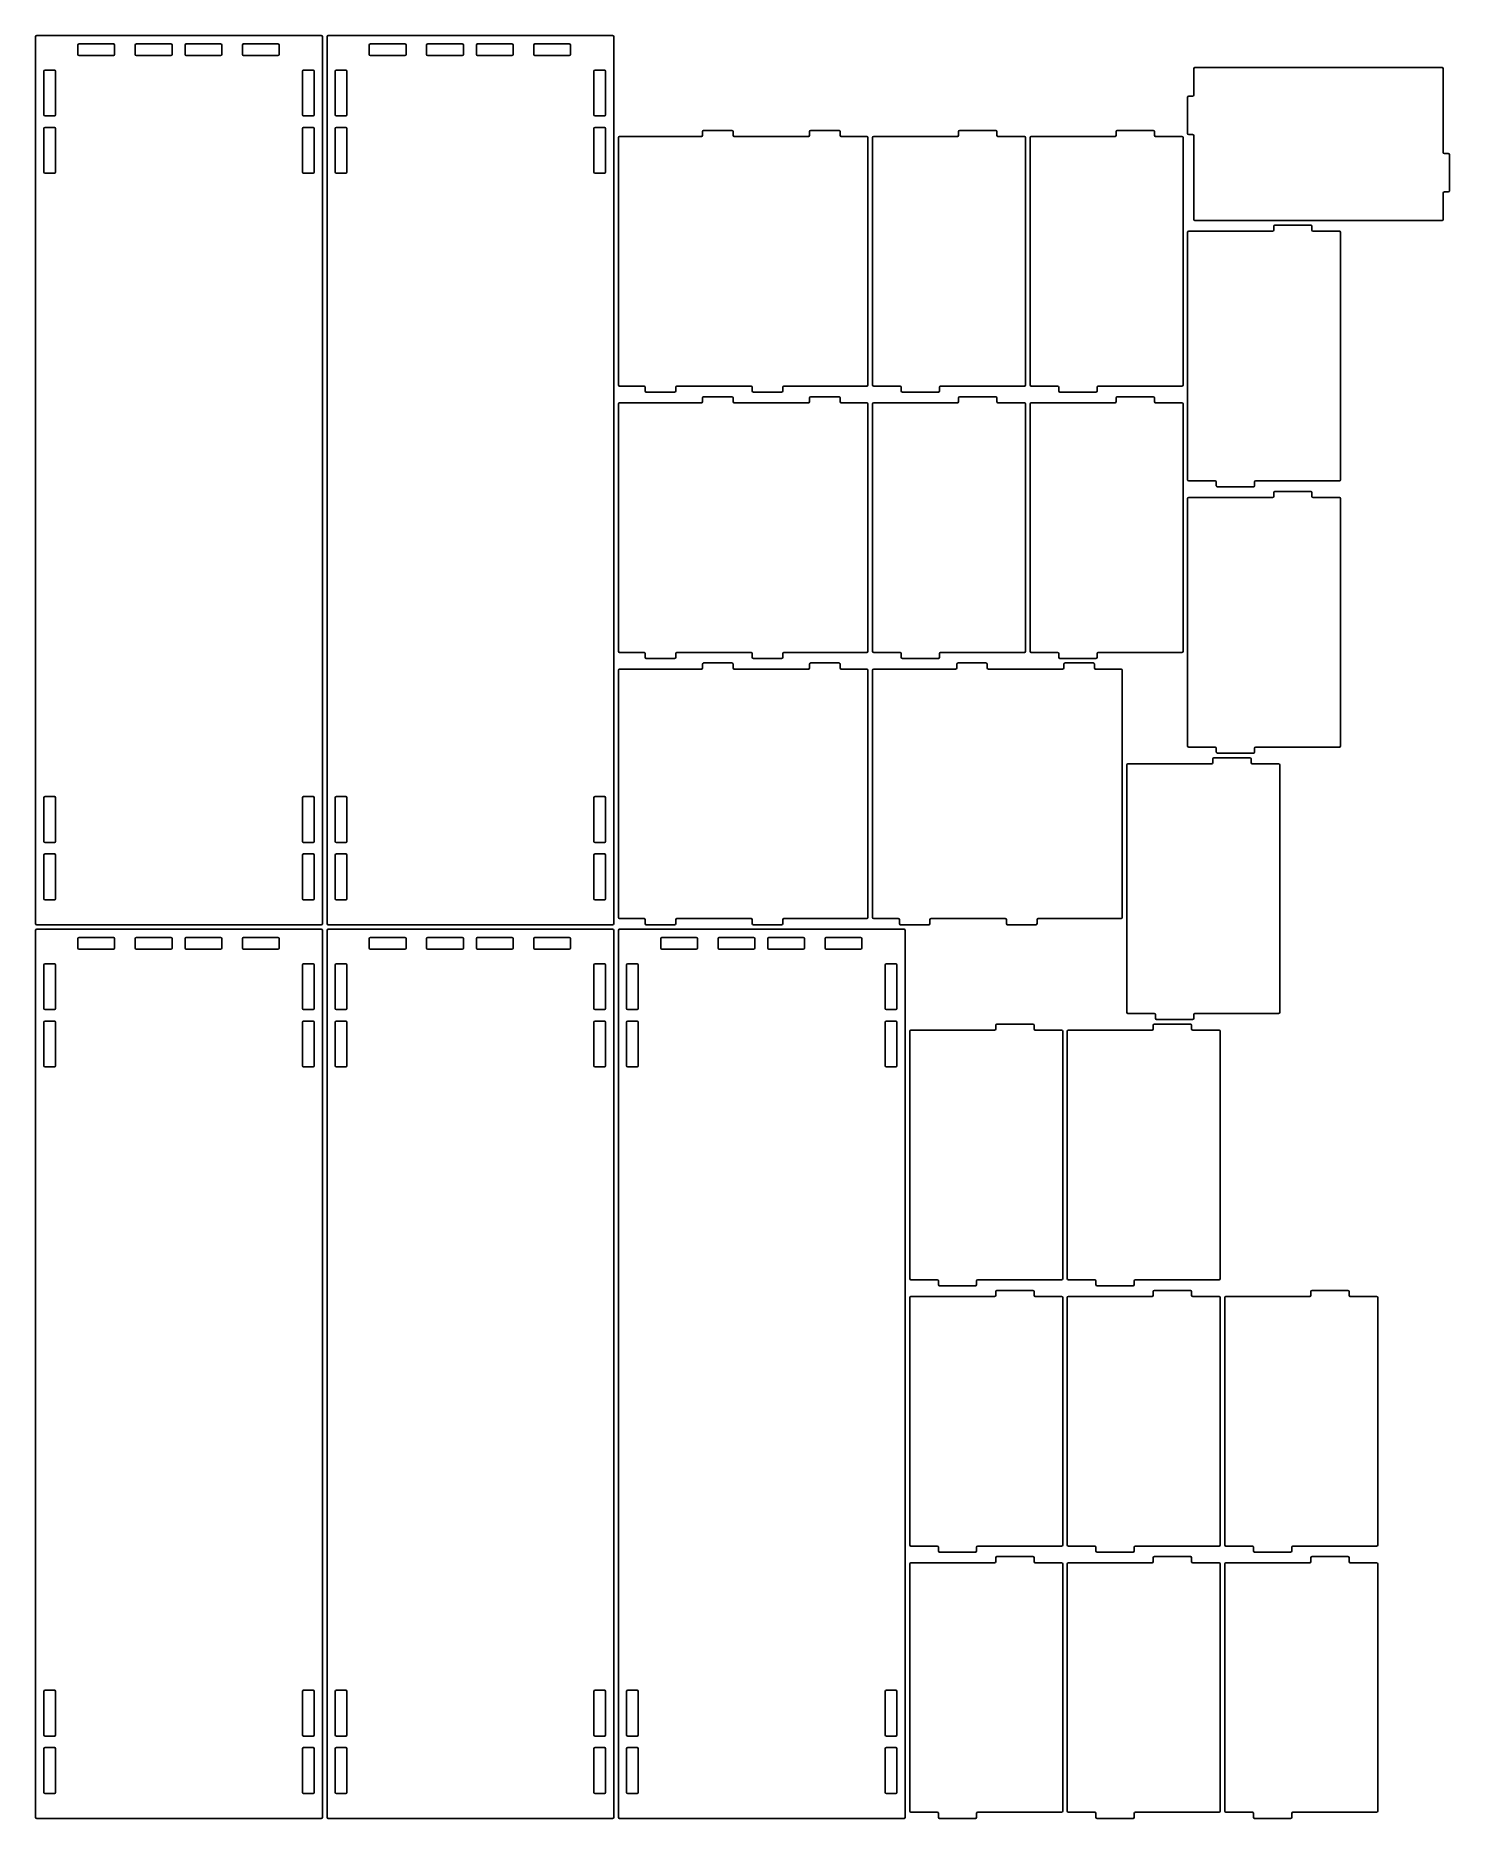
# Model space of a CAD drawing. Header units: inches. Extents: x 0.2 to 18.7, y 0.2 to 23.6.
import ezdxf

# ---------------------------------------------------------------- set-up
doc = ezdxf.new("R2010")
doc.units = ezdxf.units.IN
doc.header["$MEASUREMENT"] = 0

msp = doc.modelspace()

# ---------------------------------------------------------------- linework, layer by layer
for p, q in [((0.25, 23.545), (0.25, 11.95)), ((3.985, 23.56), (0.265, 23.56)), ((4, 11.95), (4, 23.545)), ((4.06, 23.545), (4.06, 11.95)), ((7.795, 23.56), (4.075, 23.56)), ((7.81, 11.95), (7.81, 23.545)), ((0.803, 23.4375), (0.803, 23.3145)), ((1.268, 23.4525), (0.818, 23.4525)), ((1.283, 23.3145), (1.283, 23.4375)), ((1.553, 23.4375), (1.553, 23.3145)), ((2.018, 23.4525), (1.568, 23.4525)), ((2.033, 23.3145), (2.033, 23.4375)), ((2.203, 23.4375), (2.203, 23.3145)), ((2.668, 23.4525), (2.218, 23.4525)), ((2.683, 23.3145), (2.683, 23.4375)), ((2.953, 23.4375), (2.953, 23.3145)), ((3.418, 23.4525), (2.968, 23.4525)), ((3.433, 23.3145), (3.433, 23.4375)), ((4.613, 23.4375), (4.613, 23.3145)), ((5.078, 23.4525), (4.628, 23.4525)), ((5.093, 23.3145), (5.093, 23.4375)), ((5.363, 23.4375), (5.363, 23.3145)), ((5.828, 23.4525), (5.378, 23.4525)), ((5.843, 23.3145), (5.843, 23.4375)), ((6.013, 23.4375), (6.013, 23.3145)), ((6.478, 23.4525), (6.028, 23.4525)), ((6.493, 23.3145), (6.493, 23.4375)), ((6.763, 23.4375), (6.763, 23.3145)), ((7.228, 23.4525), (6.778, 23.4525)), ((7.243, 23.3145), (7.243, 23.4375)), ((0.3575, 23.095), (0.3575, 22.525)), ((0.4955, 23.11), (0.3725, 23.11)), ((0.5105, 22.525), (0.5105, 23.095)), ((0.818, 23.2995), (1.268, 23.2995)), ((1.568, 23.2995), (2.018, 23.2995)), ((2.218, 23.2995), (2.668, 23.2995)), ((2.968, 23.2995), (3.418, 23.2995)), ((3.7395, 23.095), (3.7395, 22.525)), ((3.8775, 23.11), (3.7545, 23.11)), ((3.8925, 22.525), (3.8925, 23.095)), ((4.1675, 23.095), (4.1675, 22.525)), ((4.3055, 23.11), (4.1825, 23.11)), ((4.3205, 22.525), (4.3205, 23.095)), ((4.628, 23.2995), (5.078, 23.2995)), ((5.378, 23.2995), (5.828, 23.2995)), ((6.028, 23.2995), (6.478, 23.2995)), ((6.778, 23.2995), (7.228, 23.2995)), ((7.5495, 23.095), (7.5495, 22.525)), ((7.6875, 23.11), (7.5645, 23.11)), ((7.7025, 22.525), (7.7025, 23.095)), ((15.393, 23.127), (15.393, 22.782)), ((18.642, 23.142), (15.408, 23.142)), ((18.657, 22.032), (18.657, 23.127)), ((15.314, 22.752), (15.314, 22.282)), ((15.378, 22.767), (15.329, 22.767)), ((0.3725, 22.51), (0.4955, 22.51)), ((3.7545, 22.51), (3.8775, 22.51)), ((4.1825, 22.51), (4.3055, 22.51)), ((7.5645, 22.51), (7.6875, 22.51)), ((0.3575, 22.345), (0.3575, 21.775)), ((0.4955, 22.36), (0.3725, 22.36)), ((0.5105, 21.775), (0.5105, 22.345)), ((3.7395, 22.345), (3.7395, 21.775)), ((3.8775, 22.36), (3.7545, 22.36)), ((3.8925, 21.775), (3.8925, 22.345)), ((4.1675, 22.345), (4.1675, 21.775)), ((4.3055, 22.36), (4.1825, 22.36)), ((4.3205, 21.775), (4.3205, 22.345)), ((7.5495, 22.345), (7.5495, 21.775)), ((7.6875, 22.36), (7.5645, 22.36)), ((7.7025, 21.775), (7.7025, 22.345)), ((7.87, 22.227), (7.87, 18.993)), ((8.955, 22.242), (7.885, 22.242)), ((8.97, 22.306), (8.97, 22.257)), ((9.355, 22.321), (8.985, 22.321)), ((9.37, 22.257), (9.37, 22.306)), ((10.355, 22.242), (9.385, 22.242)), ((10.37, 22.306), (10.37, 22.257)), ((10.755, 22.321), (10.385, 22.321)), ((10.77, 22.257), (10.77, 22.306)), ((11.119, 22.242), (10.785, 22.242)), ((11.134, 18.993), (11.134, 22.227)), ((11.194, 22.227), (11.194, 18.993)), ((12.304, 22.242), (11.209, 22.242)), ((12.319, 22.306), (12.319, 22.257)), ((12.804, 22.321), (12.334, 22.321)), ((12.819, 22.257), (12.819, 22.306)), ((13.179, 22.242), (12.834, 22.242)), ((13.194, 18.993), (13.194, 22.227)), ((13.254, 22.227), (13.254, 18.993)), ((14.364, 22.242), (13.269, 22.242)), ((14.379, 22.306), (14.379, 22.257)), ((14.864, 22.321), (14.394, 22.321)), ((14.879, 22.257), (14.879, 22.306)), ((15.239, 22.242), (14.894, 22.242)), ((15.254, 18.993), (15.254, 22.227)), ((15.329, 22.267), (15.378, 22.267)), ((15.393, 22.252), (15.393, 21.157)), ((18.721, 22.017), (18.672, 22.017)), ((18.736, 21.532), (18.736, 22.002)), ((0.3725, 21.76), (0.4955, 21.76)), ((3.7545, 21.76), (3.8775, 21.76)), ((4.1825, 21.76), (4.3055, 21.76)), ((7.5645, 21.76), (7.6875, 21.76)), ((18.657, 21.157), (18.657, 21.502)), ((18.672, 21.517), (18.721, 21.517)), ((15.314, 20.988), (15.314, 17.754)), ((16.424, 21.003), (15.329, 21.003)), ((15.408, 21.142), (18.642, 21.142)), ((16.439, 21.067), (16.439, 21.018)), ((16.924, 21.082), (16.454, 21.082)), ((16.939, 21.018), (16.939, 21.067)), ((17.299, 21.003), (16.954, 21.003)), ((17.314, 17.754), (17.314, 20.988)), ((7.885, 18.978), (8.205, 18.978)), ((8.22, 18.963), (8.22, 18.914)), ((8.235, 18.899), (8.605, 18.899)), ((8.62, 18.914), (8.62, 18.963)), ((8.635, 18.978), (9.605, 18.978)), ((9.62, 18.963), (9.62, 18.914)), ((9.635, 18.899), (10.005, 18.899)), ((10.02, 18.914), (10.02, 18.963)), ((10.035, 18.978), (11.119, 18.978)), ((11.209, 18.978), (11.554, 18.978)), ((11.569, 18.963), (11.569, 18.914)), ((11.584, 18.899), (12.054, 18.899)), ((12.069, 18.914), (12.069, 18.963)), ((12.084, 18.978), (13.179, 18.978)), ((13.269, 18.978), (13.614, 18.978)), ((13.629, 18.963), (13.629, 18.914)), ((13.644, 18.899), (14.114, 18.899)), ((14.129, 18.914), (14.129, 18.963)), ((14.144, 18.978), (15.239, 18.978)), ((7.87, 18.745), (7.87, 15.511)), ((8.955, 18.76), (7.885, 18.76)), ((8.97, 18.824), (8.97, 18.775)), ((9.355, 18.839), (8.985, 18.839)), ((9.37, 18.775), (9.37, 18.824)), ((10.355, 18.76), (9.385, 18.76)), ((10.37, 18.824), (10.37, 18.775)), ((10.755, 18.839), (10.385, 18.839)), ((10.77, 18.775), (10.77, 18.824)), ((11.119, 18.76), (10.785, 18.76)), ((11.134, 15.511), (11.134, 18.745)), ((11.194, 18.745), (11.194, 15.511)), ((12.304, 18.76), (11.209, 18.76)), ((12.319, 18.824), (12.319, 18.775)), ((12.804, 18.839), (12.334, 18.839)), ((12.819, 18.775), (12.819, 18.824)), ((13.179, 18.76), (12.834, 18.76)), ((13.194, 15.511), (13.194, 18.745)), ((13.254, 18.745), (13.254, 15.511)), ((14.364, 18.76), (13.269, 18.76)), ((14.379, 18.824), (14.379, 18.775)), ((14.864, 18.839), (14.394, 18.839)), ((14.879, 18.775), (14.879, 18.824)), ((15.239, 18.76), (14.894, 18.76)), ((15.254, 15.511), (15.254, 18.745)), ((15.329, 17.739), (15.674, 17.739)), ((15.689, 17.724), (15.689, 17.675)), ((16.189, 17.675), (16.189, 17.724)), ((16.204, 17.739), (17.299, 17.739)), ((15.314, 17.506), (15.314, 14.272)), ((16.424, 17.521), (15.329, 17.521)), ((15.704, 17.66), (16.174, 17.66)), ((16.439, 17.585), (16.439, 17.536)), ((16.924, 17.6), (16.454, 17.6)), ((16.939, 17.536), (16.939, 17.585)), ((17.299, 17.521), (16.954, 17.521)), ((17.314, 14.272), (17.314, 17.506)), ((7.885, 15.496), (8.205, 15.496)), ((8.22, 15.481), (8.22, 15.432)), ((8.235, 15.417), (8.605, 15.417)), ((8.62, 15.432), (8.62, 15.481)), ((8.635, 15.496), (9.605, 15.496)), ((9.62, 15.481), (9.62, 15.432)), ((9.635, 15.417), (10.005, 15.417)), ((10.02, 15.432), (10.02, 15.481)), ((10.035, 15.496), (11.119, 15.496)), ((11.209, 15.496), (11.554, 15.496)), ((11.569, 15.481), (11.569, 15.432)), ((11.584, 15.417), (12.054, 15.417)), ((12.069, 15.432), (12.069, 15.481)), ((12.084, 15.496), (13.179, 15.496)), ((13.269, 15.496), (13.614, 15.496)), ((13.629, 15.481), (13.629, 15.432)), ((13.644, 15.417), (14.114, 15.417)), ((14.129, 15.432), (14.129, 15.481)), ((14.144, 15.496), (15.239, 15.496)), ((7.87, 15.263), (7.87, 12.029)), ((8.955, 15.278), (7.885, 15.278)), ((8.97, 15.342), (8.97, 15.293)), ((9.355, 15.357), (8.985, 15.357)), ((9.37, 15.293), (9.37, 15.342)), ((10.355, 15.278), (9.385, 15.278)), ((10.37, 15.342), (10.37, 15.293)), ((10.755, 15.357), (10.385, 15.357)), ((10.77, 15.293), (10.77, 15.342)), ((11.119, 15.278), (10.785, 15.278)), ((11.134, 12.029), (11.134, 15.263)), ((11.194, 15.263), (11.194, 12.029)), ((12.279, 15.278), (11.209, 15.278)), ((12.294, 15.342), (12.294, 15.293)), ((12.679, 15.357), (12.309, 15.357)), ((12.694, 15.293), (12.694, 15.342)), ((13.679, 15.278), (12.709, 15.278)), ((13.694, 15.342), (13.694, 15.293)), ((14.079, 15.357), (13.709, 15.357)), ((14.094, 15.293), (14.094, 15.342)), ((14.443, 15.278), (14.109, 15.278)), ((14.458, 12.029), (14.458, 15.263)), ((15.329, 14.257), (15.674, 14.257)), ((15.689, 14.242), (15.689, 14.193)), ((16.189, 14.193), (16.189, 14.242)), ((16.204, 14.257), (17.299, 14.257)), ((14.518, 14.024), (14.518, 10.79)), ((15.628, 14.039), (14.533, 14.039)), ((15.643, 14.103), (15.643, 14.054)), ((16.128, 14.118), (15.658, 14.118)), ((15.704, 14.178), (16.174, 14.178)), ((16.143, 14.054), (16.143, 14.103)), ((16.503, 14.039), (16.158, 14.039)), ((16.518, 10.79), (16.518, 14.024)), ((0.3575, 13.595), (0.3575, 13.025)), ((0.4955, 13.61), (0.3725, 13.61)), ((0.5105, 13.025), (0.5105, 13.595)), ((3.7395, 13.595), (3.7395, 13.025)), ((3.8775, 13.61), (3.7545, 13.61)), ((3.8925, 13.025), (3.8925, 13.595)), ((4.1675, 13.595), (4.1675, 13.025)), ((4.3055, 13.61), (4.1825, 13.61)), ((4.3205, 13.025), (4.3205, 13.595)), ((7.5495, 13.595), (7.5495, 13.025)), ((7.6875, 13.61), (7.5645, 13.61)), ((7.7025, 13.025), (7.7025, 13.595)), ((0.3575, 12.845), (0.3575, 12.275)), ((0.3725, 13.01), (0.4955, 13.01)), ((0.4955, 12.86), (0.3725, 12.86)), ((0.5105, 12.275), (0.5105, 12.845)), ((3.7395, 12.845), (3.7395, 12.275)), ((3.7545, 13.01), (3.8775, 13.01)), ((3.8775, 12.86), (3.7545, 12.86)), ((3.8925, 12.275), (3.8925, 12.845)), ((4.1675, 12.845), (4.1675, 12.275)), ((4.1825, 13.01), (4.3055, 13.01)), ((4.3055, 12.86), (4.1825, 12.86)), ((4.3205, 12.275), (4.3205, 12.845)), ((7.5495, 12.845), (7.5495, 12.275)), ((7.5645, 13.01), (7.6875, 13.01)), ((7.6875, 12.86), (7.5645, 12.86)), ((7.7025, 12.275), (7.7025, 12.845)), ((0.3725, 12.26), (0.4955, 12.26)), ((3.7545, 12.26), (3.8775, 12.26)), ((4.1825, 12.26), (4.3055, 12.26)), ((7.5645, 12.26), (7.6875, 12.26)), ((0.265, 11.935), (3.985, 11.935)), ((4.075, 11.935), (7.795, 11.935)), ((7.885, 12.014), (8.205, 12.014)), ((8.22, 11.999), (8.22, 11.95)), ((8.235, 11.935), (8.605, 11.935)), ((8.62, 11.95), (8.62, 11.999)), ((8.635, 12.014), (9.605, 12.014)), ((9.62, 11.999), (9.62, 11.95)), ((9.635, 11.935), (10.005, 11.935)), ((10.02, 11.95), (10.02, 11.999)), ((10.035, 12.014), (11.119, 12.014)), ((11.209, 12.014), (11.529, 12.014)), ((11.544, 11.999), (11.544, 11.95)), ((11.559, 11.935), (11.929, 11.935)), ((11.944, 11.95), (11.944, 11.999)), ((11.959, 12.014), (12.929, 12.014)), ((12.944, 11.999), (12.944, 11.95)), ((12.959, 11.935), (13.329, 11.935)), ((13.344, 11.95), (13.344, 11.999)), ((13.359, 12.014), (14.443, 12.014)), ((0.25, 11.86), (0.25, 0.265)), ((3.985, 11.875), (0.265, 11.875)), ((0.803, 11.7525), (0.803, 11.6295)), ((1.268, 11.7675), (0.818, 11.7675)), ((1.283, 11.6295), (1.283, 11.7525)), ((1.553, 11.7525), (1.553, 11.6295)), ((2.018, 11.7675), (1.568, 11.7675)), ((2.033, 11.6295), (2.033, 11.7525)), ((2.203, 11.7525), (2.203, 11.6295)), ((2.668, 11.7675), (2.218, 11.7675)), ((2.683, 11.6295), (2.683, 11.7525)), ((2.953, 11.7525), (2.953, 11.6295)), ((3.418, 11.7675), (2.968, 11.7675)), ((3.433, 11.6295), (3.433, 11.7525)), ((4, 0.265), (4, 11.86)), ((4.06, 11.86), (4.06, 0.265)), ((7.795, 11.875), (4.075, 11.875)), ((4.613, 11.7525), (4.613, 11.6295)), ((5.078, 11.7675), (4.628, 11.7675)), ((5.093, 11.6295), (5.093, 11.7525)), ((5.363, 11.7525), (5.363, 11.6295)), ((5.828, 11.7675), (5.378, 11.7675)), ((5.843, 11.6295), (5.843, 11.7525)), ((6.013, 11.7525), (6.013, 11.6295)), ((6.478, 11.7675), (6.028, 11.7675)), ((6.493, 11.6295), (6.493, 11.7525)), ((6.763, 11.7525), (6.763, 11.6295)), ((7.228, 11.7675), (6.778, 11.7675)), ((7.243, 11.6295), (7.243, 11.7525)), ((7.81, 0.265), (7.81, 11.86)), ((7.87, 11.86), (7.87, 0.265)), ((11.605, 11.875), (7.885, 11.875)), ((8.423, 11.7525), (8.423, 11.6295)), ((8.888, 11.7675), (8.438, 11.7675)), ((8.903, 11.6295), (8.903, 11.7525)), ((9.173, 11.7525), (9.173, 11.6295)), ((9.638, 11.7675), (9.188, 11.7675)), ((9.653, 11.6295), (9.653, 11.7525)), ((9.823, 11.7525), (9.823, 11.6295)), ((10.288, 11.7675), (9.838, 11.7675)), ((10.303, 11.6295), (10.303, 11.7525)), ((10.573, 11.7525), (10.573, 11.6295)), ((11.038, 11.7675), (10.588, 11.7675)), ((11.053, 11.6295), (11.053, 11.7525)), ((11.62, 0.265), (11.62, 11.86)), ((0.4955, 11.425), (0.3725, 11.425)), ((0.818, 11.6145), (1.268, 11.6145)), ((1.568, 11.6145), (2.018, 11.6145)), ((2.218, 11.6145), (2.668, 11.6145)), ((2.968, 11.6145), (3.418, 11.6145)), ((3.8775, 11.425), (3.7545, 11.425)), ((4.3055, 11.425), (4.1825, 11.425)), ((4.628, 11.6145), (5.078, 11.6145)), ((5.378, 11.6145), (5.828, 11.6145)), ((6.028, 11.6145), (6.478, 11.6145)), ((6.778, 11.6145), (7.228, 11.6145)), ((7.6875, 11.425), (7.5645, 11.425)), ((8.1155, 11.425), (7.9925, 11.425)), ((8.438, 11.6145), (8.888, 11.6145)), ((9.188, 11.6145), (9.638, 11.6145)), ((9.838, 11.6145), (10.288, 11.6145)), ((10.588, 11.6145), (11.038, 11.6145)), ((11.4975, 11.425), (11.3745, 11.425)), ((0.3575, 11.41), (0.3575, 10.84)), ((0.5105, 10.84), (0.5105, 11.41)), ((3.7395, 11.41), (3.7395, 10.84)), ((3.8925, 10.84), (3.8925, 11.41)), ((4.1675, 11.41), (4.1675, 10.84)), ((4.3205, 10.84), (4.3205, 11.41)), ((7.5495, 11.41), (7.5495, 10.84)), ((7.7025, 10.84), (7.7025, 11.41)), ((7.9775, 11.41), (7.9775, 10.84)), ((8.1305, 10.84), (8.1305, 11.41)), ((11.3595, 11.41), (11.3595, 10.84)), ((11.5125, 10.84), (11.5125, 11.41)), ((0.3725, 10.825), (0.4955, 10.825)), ((3.7545, 10.825), (3.8775, 10.825)), ((4.1825, 10.825), (4.3055, 10.825)), ((7.5645, 10.825), (7.6875, 10.825)), ((7.9925, 10.825), (8.1155, 10.825)), ((11.3745, 10.825), (11.4975, 10.825)), ((14.533, 10.775), (14.878, 10.775)), ((14.893, 10.76), (14.893, 10.711)), ((15.393, 10.711), (15.393, 10.76)), ((15.408, 10.775), (16.503, 10.775)), ((0.3575, 10.66), (0.3575, 10.09)), ((0.4955, 10.675), (0.3725, 10.675)), ((0.5105, 10.09), (0.5105, 10.66)), ((3.7395, 10.66), (3.7395, 10.09)), ((3.8775, 10.675), (3.7545, 10.675)), ((3.8925, 10.09), (3.8925, 10.66)), ((4.1675, 10.66), (4.1675, 10.09)), ((4.3055, 10.675), (4.1825, 10.675)), ((4.3205, 10.09), (4.3205, 10.66)), ((7.5495, 10.66), (7.5495, 10.09)), ((7.6875, 10.675), (7.5645, 10.675)), ((7.7025, 10.09), (7.7025, 10.66)), ((7.9775, 10.66), (7.9775, 10.09)), ((8.1155, 10.675), (7.9925, 10.675)), ((8.1305, 10.09), (8.1305, 10.66)), ((11.3595, 10.66), (11.3595, 10.09)), ((11.4975, 10.675), (11.3745, 10.675)), ((11.5125, 10.09), (11.5125, 10.66)), ((11.68, 10.542), (11.68, 7.308)), ((12.79, 10.557), (11.695, 10.557)), ((12.805, 10.621), (12.805, 10.572)), ((13.29, 10.636), (12.82, 10.636)), ((13.305, 10.572), (13.305, 10.621)), ((13.665, 10.557), (13.32, 10.557)), ((13.68, 7.308), (13.68, 10.542)), ((13.74, 10.542), (13.74, 7.308)), ((14.85, 10.557), (13.755, 10.557)), ((14.865, 10.621), (14.865, 10.572)), ((15.35, 10.636), (14.88, 10.636)), ((14.908, 10.696), (15.378, 10.696)), ((15.365, 10.572), (15.365, 10.621)), ((15.725, 10.557), (15.38, 10.557)), ((15.74, 7.308), (15.74, 10.542)), ((0.3725, 10.075), (0.4955, 10.075)), ((3.7545, 10.075), (3.8775, 10.075)), ((4.1825, 10.075), (4.3055, 10.075)), ((7.5645, 10.075), (7.6875, 10.075)), ((7.9925, 10.075), (8.1155, 10.075)), ((11.3745, 10.075), (11.4975, 10.075)), ((11.695, 7.293), (12.04, 7.293)), ((12.055, 7.278), (12.055, 7.229)), ((12.555, 7.229), (12.555, 7.278)), ((12.57, 7.293), (13.665, 7.293)), ((13.755, 7.293), (14.1, 7.293)), ((14.115, 7.278), (14.115, 7.229)), ((14.615, 7.229), (14.615, 7.278)), ((14.63, 7.293), (15.725, 7.293)), ((11.68, 7.06), (11.68, 3.826)), ((12.79, 7.075), (11.695, 7.075)), ((12.07, 7.214), (12.54, 7.214)), ((12.805, 7.139), (12.805, 7.09)), ((13.29, 7.154), (12.82, 7.154)), ((13.305, 7.09), (13.305, 7.139)), ((13.665, 7.075), (13.32, 7.075)), ((13.68, 3.826), (13.68, 7.06)), ((13.74, 7.06), (13.74, 3.826)), ((14.85, 7.075), (13.755, 7.075)), ((14.13, 7.214), (14.6, 7.214)), ((14.865, 7.139), (14.865, 7.09)), ((15.35, 7.154), (14.88, 7.154)), ((15.365, 7.09), (15.365, 7.139)), ((15.725, 7.075), (15.38, 7.075)), ((15.74, 3.826), (15.74, 7.06)), ((15.8, 7.06), (15.8, 3.826)), ((16.91, 7.075), (15.815, 7.075)), ((16.925, 7.139), (16.925, 7.09)), ((17.41, 7.154), (16.94, 7.154)), ((17.425, 7.09), (17.425, 7.139)), ((17.785, 7.075), (17.44, 7.075)), ((17.8, 3.826), (17.8, 7.06)), ((11.695, 3.811), (12.04, 3.811)), ((12.055, 3.796), (12.055, 3.747)), ((12.07, 3.732), (12.54, 3.732)), ((12.555, 3.747), (12.555, 3.796)), ((12.57, 3.811), (13.665, 3.811)), ((13.755, 3.811), (14.1, 3.811)), ((14.115, 3.796), (14.115, 3.747)), ((14.13, 3.732), (14.6, 3.732)), ((14.615, 3.747), (14.615, 3.796)), ((14.63, 3.811), (15.725, 3.811)), ((15.815, 3.811), (16.16, 3.811)), ((16.175, 3.796), (16.175, 3.747)), ((16.19, 3.732), (16.66, 3.732)), ((16.675, 3.747), (16.675, 3.796)), ((16.69, 3.811), (17.785, 3.811)), ((11.68, 3.578), (11.68, 0.344)), ((12.79, 3.593), (11.695, 3.593)), ((12.805, 3.657), (12.805, 3.608)), ((13.29, 3.672), (12.82, 3.672)), ((13.305, 3.608), (13.305, 3.657)), ((13.665, 3.593), (13.32, 3.593)), ((13.68, 0.344), (13.68, 3.578)), ((13.74, 3.578), (13.74, 0.344)), ((14.85, 3.593), (13.755, 3.593)), ((14.865, 3.657), (14.865, 3.608)), ((15.35, 3.672), (14.88, 3.672)), ((15.365, 3.608), (15.365, 3.657)), ((15.725, 3.593), (15.38, 3.593)), ((15.74, 0.344), (15.74, 3.578)), ((15.8, 3.578), (15.8, 0.344)), ((16.91, 3.593), (15.815, 3.593)), ((16.925, 3.657), (16.925, 3.608)), ((17.41, 3.672), (16.94, 3.672)), ((17.425, 3.608), (17.425, 3.657)), ((17.785, 3.593), (17.44, 3.593)), ((17.8, 0.344), (17.8, 3.578)), ((0.3575, 1.91), (0.3575, 1.34)), ((0.4955, 1.925), (0.3725, 1.925)), ((0.5105, 1.34), (0.5105, 1.91)), ((3.7395, 1.91), (3.7395, 1.34)), ((3.8775, 1.925), (3.7545, 1.925)), ((3.8925, 1.34), (3.8925, 1.91)), ((4.1675, 1.91), (4.1675, 1.34)), ((4.3055, 1.925), (4.1825, 1.925)), ((4.3205, 1.34), (4.3205, 1.91)), ((7.5495, 1.91), (7.5495, 1.34)), ((7.6875, 1.925), (7.5645, 1.925)), ((7.7025, 1.34), (7.7025, 1.91)), ((7.9775, 1.91), (7.9775, 1.34)), ((8.1155, 1.925), (7.9925, 1.925)), ((8.1305, 1.34), (8.1305, 1.91)), ((11.3595, 1.91), (11.3595, 1.34)), ((11.4975, 1.925), (11.3745, 1.925)), ((11.5125, 1.34), (11.5125, 1.91)), ((0.3725, 1.325), (0.4955, 1.325)), ((0.4955, 1.175), (0.3725, 1.175)), ((3.7545, 1.325), (3.8775, 1.325)), ((3.8775, 1.175), (3.7545, 1.175)), ((4.1825, 1.325), (4.3055, 1.325)), ((4.3055, 1.175), (4.1825, 1.175)), ((7.5645, 1.325), (7.6875, 1.325)), ((7.6875, 1.175), (7.5645, 1.175)), ((7.9925, 1.325), (8.1155, 1.325)), ((8.1155, 1.175), (7.9925, 1.175)), ((11.3745, 1.325), (11.4975, 1.325)), ((11.4975, 1.175), (11.3745, 1.175)), ((0.3575, 1.16), (0.3575, 0.59)), ((0.5105, 0.59), (0.5105, 1.16)), ((3.7395, 1.16), (3.7395, 0.59)), ((3.8925, 0.59), (3.8925, 1.16)), ((4.1675, 1.16), (4.1675, 0.59)), ((4.3205, 0.59), (4.3205, 1.16)), ((7.5495, 1.16), (7.5495, 0.59)), ((7.7025, 0.59), (7.7025, 1.16)), ((7.9775, 1.16), (7.9775, 0.59)), ((8.1305, 0.59), (8.1305, 1.16)), ((11.3595, 1.16), (11.3595, 0.59)), ((11.5125, 0.59), (11.5125, 1.16)), ((0.3725, 0.575), (0.4955, 0.575)), ((3.7545, 0.575), (3.8775, 0.575)), ((4.1825, 0.575), (4.3055, 0.575)), ((7.5645, 0.575), (7.6875, 0.575)), ((7.9925, 0.575), (8.1155, 0.575)), ((11.3745, 0.575), (11.4975, 0.575)), ((0.265, 0.25), (3.985, 0.25)), ((4.075, 0.25), (7.795, 0.25)), ((7.885, 0.25), (11.605, 0.25)), ((11.695, 0.329), (12.04, 0.329)), ((12.055, 0.314), (12.055, 0.265)), ((12.07, 0.25), (12.54, 0.25)), ((12.555, 0.265), (12.555, 0.314)), ((12.57, 0.329), (13.665, 0.329)), ((13.755, 0.329), (14.1, 0.329)), ((14.115, 0.314), (14.115, 0.265)), ((14.13, 0.25), (14.6, 0.25)), ((14.615, 0.265), (14.615, 0.314)), ((14.63, 0.329), (15.725, 0.329)), ((15.815, 0.329), (16.16, 0.329)), ((16.175, 0.314), (16.175, 0.265)), ((16.19, 0.25), (16.66, 0.25)), ((16.675, 0.265), (16.675, 0.314)), ((16.69, 0.329), (17.785, 0.329))]:
    msp.add_line(p, q)
for centre, start, end in [((0.265, 23.545), 90, 180), ((3.985, 23.545), 0, 90), ((4.075, 23.545), 90, 180), ((7.795, 23.545), 0, 90), ((0.818, 23.4375), 90, 180), ((0.818, 23.3145), 180, 270), ((1.268, 23.4375), 0, 90), ((1.268, 23.3145), 270, 0), ((1.568, 23.4375), 90, 180), ((1.568, 23.3145), 180, 270), ((2.018, 23.4375), 0, 90), ((2.018, 23.3145), 270, 0), ((2.218, 23.4375), 90, 180), ((2.218, 23.3145), 180, 270), ((2.668, 23.4375), 0, 90), ((2.668, 23.3145), 270, 0), ((2.968, 23.4375), 90, 180), ((2.968, 23.3145), 180, 270), ((3.418, 23.4375), 0, 90), ((3.418, 23.3145), 270, 0), ((4.628, 23.4375), 90, 180), ((4.628, 23.3145), 180, 270), ((5.078, 23.4375), 0, 90), ((5.078, 23.3145), 270, 0), ((5.378, 23.4375), 90, 180), ((5.378, 23.3145), 180, 270), ((5.828, 23.4375), 0, 90), ((5.828, 23.3145), 270, 0), ((6.028, 23.4375), 90, 180), ((6.028, 23.3145), 180, 270), ((6.478, 23.4375), 0, 90), ((6.478, 23.3145), 270, 0), ((6.778, 23.4375), 90, 180), ((6.778, 23.3145), 180, 270), ((7.228, 23.4375), 0, 90), ((7.228, 23.3145), 270, 0), ((0.3725, 23.095), 90, 180), ((0.4955, 23.095), 0, 90), ((3.7545, 23.095), 90, 180), ((3.8775, 23.095), 0, 90), ((4.1825, 23.095), 90, 180), ((4.3055, 23.095), 0, 90), ((7.5645, 23.095), 90, 180), ((7.6875, 23.095), 0, 90), ((15.408, 23.127), 90, 180), ((18.642, 23.127), 0, 90), ((15.329, 22.752), 90, 180), ((15.378, 22.782), 270, 0), ((0.3725, 22.525), 180, 270), ((0.4955, 22.525), 270, 0), ((3.7545, 22.525), 180, 270), ((3.8775, 22.525), 270, 0), ((4.1825, 22.525), 180, 270), ((4.3055, 22.525), 270, 0), ((7.5645, 22.525), 180, 270), ((7.6875, 22.525), 270, 0), ((0.3725, 22.345), 90, 180), ((0.4955, 22.345), 0, 90), ((3.7545, 22.345), 90, 180), ((3.8775, 22.345), 0, 90), ((4.1825, 22.345), 90, 180), ((4.3055, 22.345), 0, 90), ((7.5645, 22.345), 90, 180), ((7.6875, 22.345), 0, 90), ((7.885, 22.227), 90, 180), ((8.955, 22.257), 270, 0), ((8.985, 22.306), 90, 180), ((9.355, 22.306), 0, 90), ((9.385, 22.257), 180, 270), ((10.355, 22.257), 270, 0), ((10.385, 22.306), 90, 180), ((10.755, 22.306), 0, 90), ((10.785, 22.257), 180, 270), ((11.119, 22.227), 0, 90), ((11.209, 22.227), 90, 180), ((12.304, 22.257), 270, 0), ((12.334, 22.306), 90, 180), ((12.804, 22.306), 0, 90), ((12.834, 22.257), 180, 270), ((13.179, 22.227), 0, 90), ((13.269, 22.227), 90, 180), ((14.364, 22.257), 270, 0), ((14.394, 22.306), 90, 180), ((14.864, 22.306), 0, 90), ((14.894, 22.257), 180, 270), ((15.239, 22.227), 0, 90), ((15.329, 22.282), 180, 270), ((15.378, 22.252), 0, 90), ((18.672, 22.032), 180, 270), ((18.721, 22.002), 0, 90), ((0.3725, 21.775), 180, 270), ((0.4955, 21.775), 270, 0), ((3.7545, 21.775), 180, 270), ((3.8775, 21.775), 270, 0), ((4.1825, 21.775), 180, 270), ((4.3055, 21.775), 270, 0), ((7.5645, 21.775), 180, 270), ((7.6875, 21.775), 270, 0), ((18.672, 21.502), 90, 180), ((18.721, 21.532), 270, 0), ((15.329, 20.988), 90, 180), ((15.408, 21.157), 180, 270), ((16.424, 21.018), 270, 0), ((16.454, 21.067), 90, 180), ((16.924, 21.067), 0, 90), ((16.954, 21.018), 180, 270), ((17.299, 20.988), 0, 90), ((18.642, 21.157), 270, 0), ((7.885, 18.993), 180, 270), ((8.205, 18.963), 0, 90), ((8.235, 18.914), 180, 270), ((8.605, 18.914), 270, 0), ((8.635, 18.963), 90, 180), ((9.605, 18.963), 0, 90), ((9.635, 18.914), 180, 270), ((10.005, 18.914), 270, 0), ((10.035, 18.963), 90, 180), ((11.119, 18.993), 270, 0), ((11.209, 18.993), 180, 270), ((11.554, 18.963), 0, 90), ((11.584, 18.914), 180, 270), ((12.054, 18.914), 270, 0), ((12.084, 18.963), 90, 180), ((13.179, 18.993), 270, 0), ((13.269, 18.993), 180, 270), ((13.614, 18.963), 0, 90), ((13.644, 18.914), 180, 270), ((14.114, 18.914), 270, 0), ((14.144, 18.963), 90, 180), ((15.239, 18.993), 270, 0), ((7.885, 18.745), 90, 180), ((8.955, 18.775), 270, 0), ((8.985, 18.824), 90, 180), ((9.355, 18.824), 0, 90), ((9.385, 18.775), 180, 270), ((10.355, 18.775), 270, 0), ((10.385, 18.824), 90, 180), ((10.755, 18.824), 0, 90), ((10.785, 18.775), 180, 270), ((11.119, 18.745), 0, 90), ((11.209, 18.745), 90, 180), ((12.304, 18.775), 270, 0), ((12.334, 18.824), 90, 180), ((12.804, 18.824), 0, 90), ((12.834, 18.775), 180, 270), ((13.179, 18.745), 0, 90), ((13.269, 18.745), 90, 180), ((14.364, 18.775), 270, 0), ((14.394, 18.824), 90, 180), ((14.864, 18.824), 0, 90), ((14.894, 18.775), 180, 270), ((15.239, 18.745), 0, 90), ((15.329, 17.754), 180, 270), ((15.674, 17.724), 0, 90), ((16.204, 17.724), 90, 180), ((17.299, 17.754), 270, 0), ((15.329, 17.506), 90, 180), ((15.704, 17.675), 180, 270), ((16.174, 17.675), 270, 0), ((16.424, 17.536), 270, 0), ((16.454, 17.585), 90, 180), ((16.924, 17.585), 0, 90), ((16.954, 17.536), 180, 270), ((17.299, 17.506), 0, 90), ((7.885, 15.511), 180, 270), ((8.205, 15.481), 0, 90), ((8.235, 15.432), 180, 270), ((8.605, 15.432), 270, 0), ((8.635, 15.481), 90, 180), ((9.605, 15.481), 0, 90), ((9.635, 15.432), 180, 270), ((10.005, 15.432), 270, 0), ((10.035, 15.481), 90, 180), ((11.119, 15.511), 270, 0), ((11.209, 15.511), 180, 270), ((11.554, 15.481), 0, 90), ((11.584, 15.432), 180, 270), ((12.054, 15.432), 270, 0), ((12.084, 15.481), 90, 180), ((13.179, 15.511), 270, 0), ((13.269, 15.511), 180, 270), ((13.614, 15.481), 0, 90), ((13.644, 15.432), 180, 270), ((14.114, 15.432), 270, 0), ((14.144, 15.481), 90, 180), ((15.239, 15.511), 270, 0), ((7.885, 15.263), 90, 180), ((8.955, 15.293), 270, 0), ((8.985, 15.342), 90, 180), ((9.355, 15.342), 0, 90), ((9.385, 15.293), 180, 270), ((10.355, 15.293), 270, 0), ((10.385, 15.342), 90, 180), ((10.755, 15.342), 0, 90), ((10.785, 15.293), 180, 270), ((11.119, 15.263), 0, 90), ((11.209, 15.263), 90, 180), ((12.279, 15.293), 270, 0), ((12.309, 15.342), 90, 180), ((12.679, 15.342), 0, 90), ((12.709, 15.293), 180, 270), ((13.679, 15.293), 270, 0), ((13.709, 15.342), 90, 180), ((14.079, 15.342), 0, 90), ((14.109, 15.293), 180, 270), ((14.443, 15.263), 0, 90), ((15.329, 14.272), 180, 270), ((15.674, 14.242), 0, 90), ((16.204, 14.242), 90, 180), ((17.299, 14.272), 270, 0), ((14.533, 14.024), 90, 180), ((15.628, 14.054), 270, 0), ((15.658, 14.103), 90, 180), ((15.704, 14.193), 180, 270), ((16.128, 14.103), 0, 90), ((16.158, 14.054), 180, 270), ((16.174, 14.193), 270, 0), ((16.503, 14.024), 0, 90), ((0.3725, 13.595), 90, 180), ((0.4955, 13.595), 0, 90), ((3.7545, 13.595), 90, 180), ((3.8775, 13.595), 0, 90), ((4.1825, 13.595), 90, 180), ((4.3055, 13.595), 0, 90), ((7.5645, 13.595), 90, 180), ((7.6875, 13.595), 0, 90), ((0.3725, 13.025), 180, 270), ((0.3725, 12.845), 90, 180), ((0.4955, 13.025), 270, 0), ((0.4955, 12.845), 0, 90), ((3.7545, 13.025), 180, 270), ((3.7545, 12.845), 90, 180), ((3.8775, 13.025), 270, 0), ((3.8775, 12.845), 0, 90), ((4.1825, 13.025), 180, 270), ((4.1825, 12.845), 90, 180), ((4.3055, 13.025), 270, 0), ((4.3055, 12.845), 0, 90), ((7.5645, 13.025), 180, 270), ((7.5645, 12.845), 90, 180), ((7.6875, 13.025), 270, 0), ((7.6875, 12.845), 0, 90), ((0.3725, 12.275), 180, 270), ((0.4955, 12.275), 270, 0), ((3.7545, 12.275), 180, 270), ((3.8775, 12.275), 270, 0), ((4.1825, 12.275), 180, 270), ((4.3055, 12.275), 270, 0), ((7.5645, 12.275), 180, 270), ((7.6875, 12.275), 270, 0), ((0.265, 11.95), 180, 270), ((3.985, 11.95), 270, 0), ((4.075, 11.95), 180, 270), ((7.795, 11.95), 270, 0), ((7.885, 12.029), 180, 270), ((8.205, 11.999), 0, 90), ((8.235, 11.95), 180, 270), ((8.605, 11.95), 270, 0), ((8.635, 11.999), 90, 180), ((9.605, 11.999), 0, 90), ((9.635, 11.95), 180, 270), ((10.005, 11.95), 270, 0), ((10.035, 11.999), 90, 180), ((11.119, 12.029), 270, 0), ((11.209, 12.029), 180, 270), ((11.529, 11.999), 0, 90), ((11.559, 11.95), 180, 270), ((11.929, 11.95), 270, 0), ((11.959, 11.999), 90, 180), ((12.929, 11.999), 0, 90), ((12.959, 11.95), 180, 270), ((13.329, 11.95), 270, 0), ((13.359, 11.999), 90, 180), ((14.443, 12.029), 270, 0), ((0.265, 11.86), 90, 180), ((0.818, 11.7525), 90, 180), ((1.268, 11.7525), 0, 90), ((1.568, 11.7525), 90, 180), ((2.018, 11.7525), 0, 90), ((2.218, 11.7525), 90, 180), ((2.668, 11.7525), 0, 90), ((2.968, 11.7525), 90, 180), ((3.418, 11.7525), 0, 90), ((3.985, 11.86), 0, 90), ((4.075, 11.86), 90, 180), ((4.628, 11.7525), 90, 180), ((5.078, 11.7525), 0, 90), ((5.378, 11.7525), 90, 180), ((5.828, 11.7525), 0, 90), ((6.028, 11.7525), 90, 180), ((6.478, 11.7525), 0, 90), ((6.778, 11.7525), 90, 180), ((7.228, 11.7525), 0, 90), ((7.795, 11.86), 0, 90), ((7.885, 11.86), 90, 180), ((8.438, 11.7525), 90, 180), ((8.888, 11.7525), 0, 90), ((9.188, 11.7525), 90, 180), ((9.638, 11.7525), 0, 90), ((9.838, 11.7525), 90, 180), ((10.288, 11.7525), 0, 90), ((10.588, 11.7525), 90, 180), ((11.038, 11.7525), 0, 90), ((11.605, 11.86), 0, 90), ((0.3725, 11.41), 90, 180), ((0.4955, 11.41), 0, 90), ((0.818, 11.6295), 180, 270), ((1.268, 11.6295), 270, 0), ((1.568, 11.6295), 180, 270), ((2.018, 11.6295), 270, 0), ((2.218, 11.6295), 180, 270), ((2.668, 11.6295), 270, 0), ((2.968, 11.6295), 180, 270), ((3.418, 11.6295), 270, 0), ((3.7545, 11.41), 90, 180), ((3.8775, 11.41), 0, 90), ((4.1825, 11.41), 90, 180), ((4.3055, 11.41), 0, 90), ((4.628, 11.6295), 180, 270), ((5.078, 11.6295), 270, 0), ((5.378, 11.6295), 180, 270), ((5.828, 11.6295), 270, 0), ((6.028, 11.6295), 180, 270), ((6.478, 11.6295), 270, 0), ((6.778, 11.6295), 180, 270), ((7.228, 11.6295), 270, 0), ((7.5645, 11.41), 90, 180), ((7.6875, 11.41), 0, 90), ((7.9925, 11.41), 90, 180), ((8.1155, 11.41), 0, 90), ((8.438, 11.6295), 180, 270), ((8.888, 11.6295), 270, 0), ((9.188, 11.6295), 180, 270), ((9.638, 11.6295), 270, 0), ((9.838, 11.6295), 180, 270), ((10.288, 11.6295), 270, 0), ((10.588, 11.6295), 180, 270), ((11.038, 11.6295), 270, 0), ((11.3745, 11.41), 90, 180), ((11.4975, 11.41), 0, 90), ((0.3725, 10.84), 180, 270), ((0.4955, 10.84), 270, 0), ((3.7545, 10.84), 180, 270), ((3.8775, 10.84), 270, 0), ((4.1825, 10.84), 180, 270), ((4.3055, 10.84), 270, 0), ((7.5645, 10.84), 180, 270), ((7.6875, 10.84), 270, 0), ((7.9925, 10.84), 180, 270), ((8.1155, 10.84), 270, 0), ((11.3745, 10.84), 180, 270), ((11.4975, 10.84), 270, 0), ((14.533, 10.79), 180, 270), ((14.878, 10.76), 0, 90), ((15.408, 10.76), 90, 180), ((16.503, 10.79), 270, 0), ((0.3725, 10.66), 90, 180), ((0.4955, 10.66), 0, 90), ((3.7545, 10.66), 90, 180), ((3.8775, 10.66), 0, 90), ((4.1825, 10.66), 90, 180), ((4.3055, 10.66), 0, 90), ((7.5645, 10.66), 90, 180), ((7.6875, 10.66), 0, 90), ((7.9925, 10.66), 90, 180), ((8.1155, 10.66), 0, 90), ((11.3745, 10.66), 90, 180), ((11.4975, 10.66), 0, 90), ((11.695, 10.542), 90, 180), ((12.79, 10.572), 270, 0), ((12.82, 10.621), 90, 180), ((13.29, 10.621), 0, 90), ((13.32, 10.572), 180, 270), ((13.665, 10.542), 0, 90), ((13.755, 10.542), 90, 180), ((14.85, 10.572), 270, 0), ((14.88, 10.621), 90, 180), ((14.908, 10.711), 180, 270), ((15.35, 10.621), 0, 90), ((15.38, 10.572), 180, 270), ((15.378, 10.711), 270, 0), ((15.725, 10.542), 0, 90), ((0.3725, 10.09), 180, 270), ((0.4955, 10.09), 270, 0), ((3.7545, 10.09), 180, 270), ((3.8775, 10.09), 270, 0), ((4.1825, 10.09), 180, 270), ((4.3055, 10.09), 270, 0), ((7.5645, 10.09), 180, 270), ((7.6875, 10.09), 270, 0), ((7.9925, 10.09), 180, 270), ((8.1155, 10.09), 270, 0), ((11.3745, 10.09), 180, 270), ((11.4975, 10.09), 270, 0), ((11.695, 7.308), 180, 270), ((12.04, 7.278), 0, 90), ((12.07, 7.229), 180, 270), ((12.54, 7.229), 270, 0), ((12.57, 7.278), 90, 180), ((13.665, 7.308), 270, 0), ((13.755, 7.308), 180, 270), ((14.1, 7.278), 0, 90), ((14.13, 7.229), 180, 270), ((14.6, 7.229), 270, 0), ((14.63, 7.278), 90, 180), ((15.725, 7.308), 270, 0), ((11.695, 7.06), 90, 180), ((12.79, 7.09), 270, 0), ((12.82, 7.139), 90, 180), ((13.29, 7.139), 0, 90), ((13.32, 7.09), 180, 270), ((13.665, 7.06), 0, 90), ((13.755, 7.06), 90, 180), ((14.85, 7.09), 270, 0), ((14.88, 7.139), 90, 180), ((15.35, 7.139), 0, 90), ((15.38, 7.09), 180, 270), ((15.725, 7.06), 0, 90), ((15.815, 7.06), 90, 180), ((16.91, 7.09), 270, 0), ((16.94, 7.139), 90, 180), ((17.41, 7.139), 0, 90), ((17.44, 7.09), 180, 270), ((17.785, 7.06), 0, 90), ((11.695, 3.826), 180, 270), ((12.04, 3.796), 0, 90), ((12.07, 3.747), 180, 270), ((12.54, 3.747), 270, 0), ((12.57, 3.796), 90, 180), ((13.665, 3.826), 270, 0), ((13.755, 3.826), 180, 270), ((14.1, 3.796), 0, 90), ((14.13, 3.747), 180, 270), ((14.6, 3.747), 270, 0), ((14.63, 3.796), 90, 180), ((15.725, 3.826), 270, 0), ((15.815, 3.826), 180, 270), ((16.16, 3.796), 0, 90), ((16.19, 3.747), 180, 270), ((16.66, 3.747), 270, 0), ((16.69, 3.796), 90, 180), ((17.785, 3.826), 270, 0), ((11.695, 3.578), 90, 180), ((12.79, 3.608), 270, 0), ((12.82, 3.657), 90, 180), ((13.29, 3.657), 0, 90), ((13.32, 3.608), 180, 270), ((13.665, 3.578), 0, 90), ((13.755, 3.578), 90, 180), ((14.85, 3.608), 270, 0), ((14.88, 3.657), 90, 180), ((15.35, 3.657), 0, 90), ((15.38, 3.608), 180, 270), ((15.725, 3.578), 0, 90), ((15.815, 3.578), 90, 180), ((16.91, 3.608), 270, 0), ((16.94, 3.657), 90, 180), ((17.41, 3.657), 0, 90), ((17.44, 3.608), 180, 270), ((17.785, 3.578), 0, 90), ((0.3725, 1.91), 90, 180), ((0.4955, 1.91), 0, 90), ((3.7545, 1.91), 90, 180), ((3.8775, 1.91), 0, 90), ((4.1825, 1.91), 90, 180), ((4.3055, 1.91), 0, 90), ((7.5645, 1.91), 90, 180), ((7.6875, 1.91), 0, 90), ((7.9925, 1.91), 90, 180), ((8.1155, 1.91), 0, 90), ((11.3745, 1.91), 90, 180), ((11.4975, 1.91), 0, 90), ((0.3725, 1.34), 180, 270), ((0.3725, 1.16), 90, 180), ((0.4955, 1.34), 270, 0), ((0.4955, 1.16), 0, 90), ((3.7545, 1.34), 180, 270), ((3.7545, 1.16), 90, 180), ((3.8775, 1.34), 270, 0), ((3.8775, 1.16), 0, 90), ((4.1825, 1.34), 180, 270), ((4.1825, 1.16), 90, 180), ((4.3055, 1.34), 270, 0), ((4.3055, 1.16), 0, 90), ((7.5645, 1.34), 180, 270), ((7.5645, 1.16), 90, 180), ((7.6875, 1.34), 270, 0), ((7.6875, 1.16), 0, 90), ((7.9925, 1.34), 180, 270), ((7.9925, 1.16), 90, 180), ((8.1155, 1.34), 270, 0), ((8.1155, 1.16), 0, 90), ((11.3745, 1.34), 180, 270), ((11.3745, 1.16), 90, 180), ((11.4975, 1.34), 270, 0), ((11.4975, 1.16), 0, 90), ((0.3725, 0.59), 180, 270), ((0.4955, 0.59), 270, 0), ((3.7545, 0.59), 180, 270), ((3.8775, 0.59), 270, 0), ((4.1825, 0.59), 180, 270), ((4.3055, 0.59), 270, 0), ((7.5645, 0.59), 180, 270), ((7.6875, 0.59), 270, 0), ((7.9925, 0.59), 180, 270), ((8.1155, 0.59), 270, 0), ((11.3745, 0.59), 180, 270), ((11.4975, 0.59), 270, 0), ((0.265, 0.265), 180, 270), ((3.985, 0.265), 270, 0), ((4.075, 0.265), 180, 270), ((7.795, 0.265), 270, 0), ((7.885, 0.265), 180, 270), ((11.605, 0.265), 270, 0), ((11.695, 0.344), 180, 270), ((12.04, 0.314), 0, 90), ((12.07, 0.265), 180, 270), ((12.54, 0.265), 270, 0), ((12.57, 0.314), 90, 180), ((13.665, 0.344), 270, 0), ((13.755, 0.344), 180, 270), ((14.1, 0.314), 0, 90), ((14.13, 0.265), 180, 270), ((14.6, 0.265), 270, 0), ((14.63, 0.314), 90, 180), ((15.725, 0.344), 270, 0), ((15.815, 0.344), 180, 270), ((16.16, 0.314), 0, 90), ((16.19, 0.265), 180, 270), ((16.66, 0.265), 270, 0), ((16.69, 0.314), 90, 180), ((17.785, 0.344), 270, 0)]:
    msp.add_arc(centre, 0.015, start, end)

doc.saveas('drawing.dxf')
